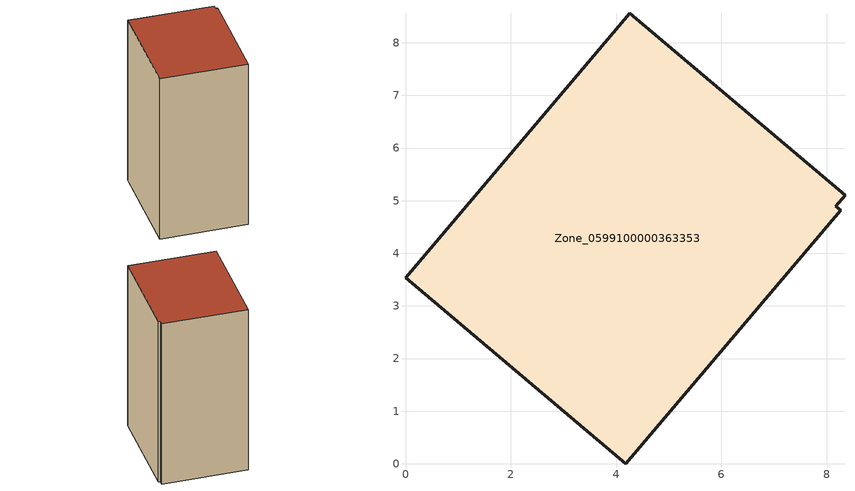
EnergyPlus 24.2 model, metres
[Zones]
Zone_0599100000363353
 floor ground (C_G): 8.35,5.11 8.17,4.89 8.27,4.82 4.18,0 0,3.53 4.26,8.56 z0.06
 wall outside (C_F): 8.35,5.11 4.26,8.56 0,3.53 4.18,0 8.27,4.82 8.17,4.89 8.35,5.11 z0.06:11.37
 roof outside (C_R): 8.17,4.89 8.35,5.11 4.26,8.56 0,3.53 4.18,0 8.27,4.82 z11.37
[BUILDING]
Pand.0599100000363353: North Axis=0; Terrain=City; Loads Convergence Tolerance Value=0.04; Temperature Convergence Tolerance Value=0.4; Solar Distribution=FullExterior; Maximum Number of Warmup Days=25; Minimum Number of Warmup Days=1
[Site:Location]
Rotterdam.The.Hague.AP_ZH_NLD Design_Conditions: Latitude=51.96; Longitude=4.45; Time Zone=1; Elevation=-4.5
[SITE:GROUNDTEMPERATURE:BUILDINGSURFACE]
18, 18, 18, 18, 18, 18, 18, 18, 18, 18, 18, 18
[MATERIAL] Thermal Absorptance=0.9; Solar Absorptance=0.7; Visible Absorptance=0.7
Name | Roughness | Thickness | Conductivity | Density | Specific Heat
G.TI.1992-2005 | MediumSmooth | 0.15 | 0.06 | 540 | 1210
F.TI.1992-2005 | Rough | 0.3 | 0.12 | 1920 | 840
R.TI.1992-2005 | MediumRough | 0.2 | 0.08 | 1500 | 1000
[CONSTRUCTION]
C_G: G.TI.1992-2005
C_F: F.TI.1992-2005
C_R: R.TI.1992-2005
[ZONE]
Zone_0599100000363353: Type=1; Multiplier=1; Ceiling Height=Autocalculate; Volume=Autocalculate; Floor Area=autocalculate; Part of Total Floor Area=Yes
[ZONEINFILTRATION:DESIGNFLOWRATE]
Infil_Zone_0599100000363353: Zone or ZoneList or Space or SpaceList=Zone_0599100000363353; Schedule=AlwaysOn; Design Flow Rate Calculation Method=Flow/Area; Flow Rate per Floor Area=0.0015; Constant Term Coefficient=1; Temperature Term Coefficient=0; Velocity Term Coefficient=0; Velocity Squared Term Coefficient=0
[HVACTEMPLATE:ZONE:IDEALLOADSAIRSYSTEM]
Zone_0599100000363353: Maximum Heating Supply Air Temperature=50; Minimum Cooling Supply Air Temperature=13; Maximum Heating Supply Air Humidity Ratio=0.0156; Minimum Cooling Supply Air Humidity Ratio=0.0077; Heating Limit=NoLimit; Cooling Limit=NoLimit; Dehumidification Control Type=ConstantSensibleHeatRatio; Cooling Sensible Heat Ratio=0.7; Dehumidification Setpoint=60; Humidification Control Type=None; Humidification Setpoint=30; Outdoor Air Method=None; Outdoor Air Flow Rate per Person=0.00944; Outdoor Air Flow Rate per Zone Floor Area=0; Outdoor Air Flow Rate per Zone=0; Demand Controlled Ventilation Type=None; Outdoor Air Economizer Type=NoEconomizer; Heat Recovery Type=None; Sensible Heat Recovery Effectiveness=0.7; Latent Heat Recovery Effectiveness=0.65
[ZONECONTROL:THERMOSTAT]
ThermostatControl_Zone_0599100000363353: Zone or ZoneList=Zone_0599100000363353; Control Type Schedule=DualSetpointControlType; Control 1=Thermostat_Zone_0599100000363353; Temperature Difference Between Cutout And Setpoint=0
[THERMOSTATSETPOINT:DUALSETPOINT]
Thermostat_Zone_0599100000363353: Heating Setpoint Temperature Schedule=HeatingSetpoint_Zone_0599100000363353; Cooling Setpoint Temperature Schedule=CoolingSetpoint_Zone_0599100000363353
[SCHEDULE:COMPACT]
HeatingSetpoint_Zone_0599100000363353: Through: 12/31, For: AllDays, Until: 24:00, 21
CoolingSetpoint_Zone_0599100000363353: Through: 12/31, For: AllDays, Until: 24:00, 24
DualSetpointControlType: Through: 12/31, For: AllDays, Until: 24:00, 4
AlwaysOn: Through: 12/31, For: AllDays, Until: 24:00, 1
